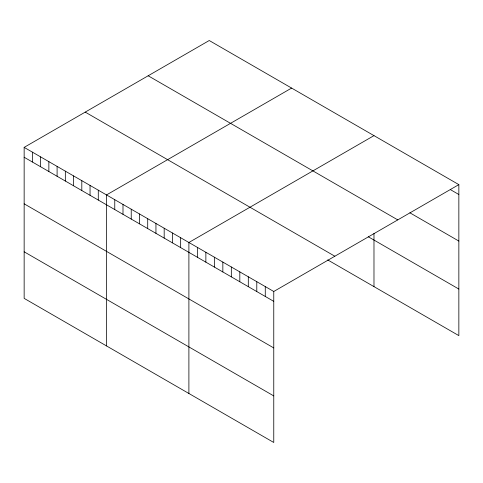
<?xml version="1.0" encoding="UTF-8"?>
<svg xmlns="http://www.w3.org/2000/svg" width="483" height="483" viewBox="0 0 483 483"><rect width="100%" height="100%" fill="white"/><g stroke="black" fill="none" stroke-linecap="round" stroke-linejoin="round"><path stroke-width="0.72" d="M24.15 147.375L273.764 291.484L273.764 442.482L24.15 298.373L24.15 147.375L209.236 40.518L458.85 184.627L458.85 335.625L327.728 259.92M291.611 88.075L106.52 194.933L106.52 345.931M373.981 135.632L188.895 242.49L188.895 393.488M273.764 291.484L458.85 184.627M450.361 189.602L458.85 194.504M409.886 212.804L458.85 241.071M148.16 75.777L397.769 219.892M368.281 236.767L458.85 289.057M85.231 112.11L334.84 256.225M24.15 157.253L273.764 301.362M24.15 203.82L273.764 347.935M24.15 251.8L273.764 395.915M373.981 233.416L373.981 286.624M265.276 286.588L265.276 296.465M256.787 281.686L256.787 291.563M248.304 276.789L248.304 286.667M239.816 271.887L239.816 281.764M231.327 266.99L231.327 276.868M222.844 262.088L222.844 271.965M214.355 257.191L214.355 267.063M205.867 252.289L205.867 262.166M197.378 247.387L197.378 257.264M180.654 237.733L180.654 247.61M172.419 232.975L172.419 242.852M164.184 228.224L164.184 238.101M155.943 223.466L155.943 233.343M147.707 218.708L147.707 228.586M139.472 213.957L139.472 223.834M131.231 209.199L131.231 219.077M122.996 204.442L122.996 214.319M114.761 199.69L114.761 209.562M98.284 190.175L98.284 200.053M90.049 185.424L90.049 195.295M81.808 180.666L81.808 190.544M73.573 175.909L73.573 185.786M65.338 171.151L65.338 181.028M57.097 166.4L57.097 176.277M48.861 161.642L48.861 171.519M40.626 156.884L40.626 166.762M32.385 152.133L32.385 162.01"/></g></svg>
